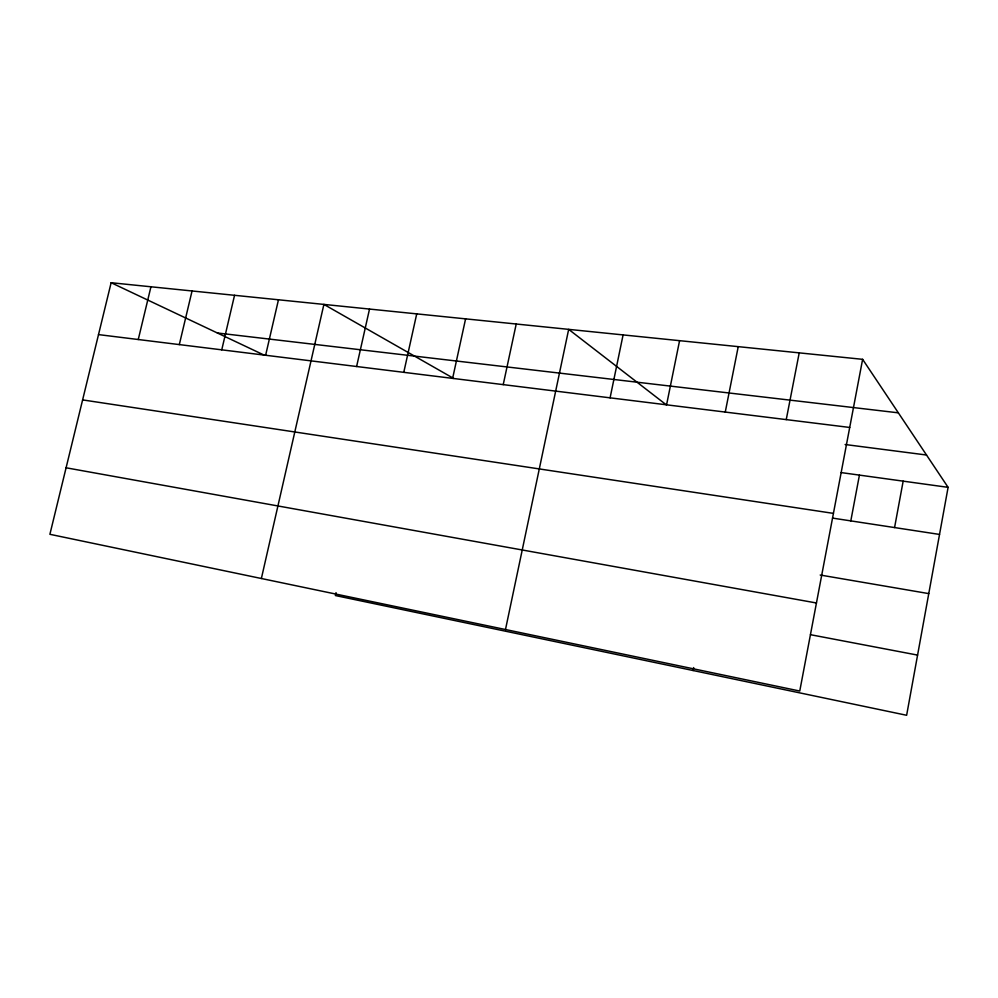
<?xml version="1.0" encoding="UTF-8"?>
<svg xmlns="http://www.w3.org/2000/svg" width="998" height="998" viewBox="0 0 998 998"><rect width="100%" height="100%" fill="white"/><g stroke="black" fill="none" stroke-linecap="round" stroke-linejoin="round"><path stroke-width="1.5" d="M862.621 359.33L799.76 691.04L49.9 534.304L111.14 282.721L862.621 359.33L948.1 487.348L906.633 715.279L335.39 595.544L336.039 592.637M894.57 527.555L903.165 481.148M850.807 520.881L859.428 475.11M786.249 419.609L799.211 352.868M693.086 670.519L693.672 667.562M725.259 412.074L738.233 346.643M666.577 404.814L679.576 340.667M610.09 397.84L623.089 334.904M505.487 629.526L568.673 329.365L666.153 404.714M503.229 384.629L516.216 324.013M452.618 378.379L465.592 318.849M403.778 372.341L416.727 313.871M356.61 366.503L369.522 309.056M261.376 578.503L323.901 304.402L453.703 378.454M265.63 355.263L278.467 299.774M221.756 349.836L234.542 295.296M179.316 344.597L192.053 290.967M138.26 339.52L150.948 286.775M217.377 332.983L898.35 412.835M98.503 334.604L849.722 427.456M845.119 444.509L926.518 455.013M841.177 472.59L948.1 487.348M82.609 399.899L833.43 513.384M832.557 518.099L939.53 534.429M820.194 575.023L928.764 593.61M66.093 467.788L816.451 602.992M810.463 634.691L917.586 655.1M111.14 282.721L263.934 355.014"/></g></svg>
